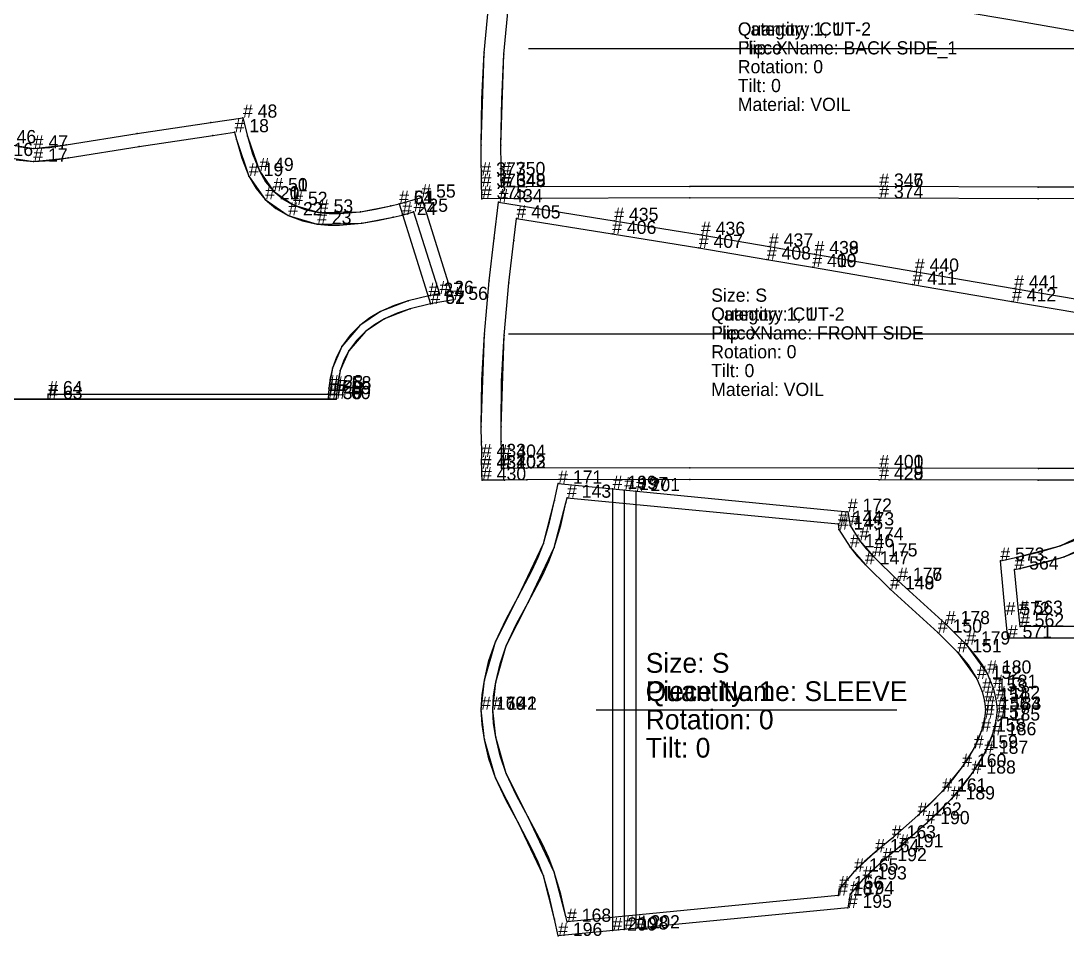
# Model space of a CAD drawing. Header units: metres. Extents: x 0 to 159, y -5 to 72.
# Drawn here: x 79.35 to 119.03, y 1.66 to 36.38 of the extents above; entities that cross this region are included whole.
import ezdxf
from ezdxf.enums import TextEntityAlignment as Align

# ---------------------------------------------------------------- set-up
doc = ezdxf.new("R2010")
doc.units = ezdxf.units.M

# ---------------------------------------------------------------- blocks, each defined once
blk = doc.blocks.new('1')
at = {"layer": '1'}
blk.add_lwpolyline([(78.632, 31.737), (79.841, 31.54), (81.065, 31.671), (83.768, 32.108), (86.555, 32.527), (87.777, 32.705), (87.95, 31.999), (88.399, 30.683), (88.929, 29.916), (89.682, 29.397), (90.655, 29.106), (92.228, 29.135), (93.378, 29.356), (93.699, 29.438), (94.542, 29.673), (95.763, 25.791), (94.947, 25.655), (94.892, 25.642), (94.122, 25.452), (93.138, 25.071), (92.417, 24.591), (91.797, 23.865), (91.468, 23.115), (91.346, 22.402), (91.328, 22.215), (91.315, 22.028), (50.141, 22.025)], dxfattribs=at)
at = {"layer": '14'}
blk.add_lwpolyline([(78.514, 31.251), (79.828, 31.04), (81.149, 31.178), (83.845, 31.614), (86.627, 32.033), (87.459, 32.153), (87.527, 31.876), (88.004, 30.489), (88.618, 29.605), (89.493, 28.999), (90.59, 28.67), (92.288, 28.7), (93.474, 28.927), (93.812, 29.012), (94.25, 29.134), (95.23, 26.018), (94.887, 25.961), (94.821, 25.946), (94.036, 25.752), (92.995, 25.349), (92.213, 24.827), (91.531, 24.029), (91.167, 23.198), (91.036, 22.443), (91.017, 22.241), (91.002, 22.028), (50.581, 22.025)], dxfattribs=at)
at = {"layer": '2'}
for p in [(87.777, 32.705), (87.459, 32.153), (93.699, 29.438), (94.542, 29.673), (94.25, 29.134), (95.23, 26.018), (95.763, 25.791), (94.892, 25.642), (80.39, 22.216), (80.39, 22.028), (91.002, 22.028), (91.315, 22.028), (91.328, 22.215)]:
    blk.add_point(p, dxfattribs=at)
at = {"layer": '3'}
for p in [(86.555, 32.527), (83.768, 32.108), (86.627, 32.033), (87.527, 31.876), (87.95, 31.999), (79.841, 31.54), (81.065, 31.671), (83.845, 31.614), (79.828, 31.04), (81.149, 31.178), (88.399, 30.683), (88.004, 30.489), (88.929, 29.916), (88.618, 29.605), (89.682, 29.397), (93.699, 29.438), (89.493, 28.999), (90.655, 29.106), (92.228, 29.135), (93.378, 29.356), (93.812, 29.012), (90.59, 28.67), (92.288, 28.7), (93.474, 28.927), (94.821, 25.946), (94.887, 25.961), (94.036, 25.752), (94.122, 25.452), (94.892, 25.642), (94.947, 25.655), (92.995, 25.349), (93.138, 25.071), (92.213, 24.827), (92.417, 24.591), (91.531, 24.029), (91.797, 23.865), (91.167, 23.198), (91.468, 23.115), (91.017, 22.241), (91.036, 22.443), (91.346, 22.402), (91.328, 22.215)]:
    blk.add_point(p, dxfattribs=at)
at = {"layer": '6'}
blk.add_line((50.141, 22.025), (91.315, 22.028), dxfattribs=at)
at = {"layer": '8'}
for points in [[(93.699, 29.438), (94.296, 27.54), (94.892, 25.642)], [(80.39, 22.028), (80.39, 22.216), (91.328, 22.215)]]:
    blk.add_lwpolyline(points, dxfattribs=at)
at = {"layer": '80'}
for p in [(88.929, 29.916, 0.188), (88.618, 29.605, 0.188)]:
    blk.add_point(p, dxfattribs=at)
at = {"layer": '84'}
blk.add_lwpolyline([(79.234, 31.606), (79.841, 31.54), (80.453, 31.576), (81.065, 31.671), (83.768, 32.108), (86.555, 32.527), (87.777, 32.705), (87.95, 31.999), (88.14, 31.329), (88.399, 30.683), (88.634, 30.277), (88.929, 29.916), (89.282, 29.625), (89.682, 29.397), (90.158, 29.215), (90.655, 29.106), (91.046, 29.068), (91.44, 29.065), (92.228, 29.135), (92.806, 29.232), (93.378, 29.356), (93.699, 29.438), (94.542, 29.673), (95.763, 25.791), (94.947, 25.655), (94.892, 25.642), (94.122, 25.452), (93.621, 25.286), (93.138, 25.071), (92.763, 24.852), (92.417, 24.591), (92.079, 24.252), (91.797, 23.865), (91.605, 23.501), (91.468, 23.115), (91.392, 22.761), (91.346, 22.402), (91.328, 22.215), (91.315, 22.028)], dxfattribs=at)
at = {"layer": '85'}
for points in [[(93.699, 29.438), (94.296, 27.54), (94.892, 25.642)], [(80.39, 22.028), (80.39, 22.216), (91.328, 22.215)]]:
    blk.add_lwpolyline(points, dxfattribs=at)
at = {"layer": '87'}
blk.add_lwpolyline([(79.169, 31.11), (79.828, 31.04), (80.489, 31.078), (81.149, 31.178), (83.845, 31.614), (86.627, 32.033), (87.459, 32.153), (87.527, 31.876), (87.729, 31.17), (88.004, 30.489), (88.276, 30.021), (88.618, 29.605), (89.028, 29.265), (89.493, 28.999), (90.03, 28.794), (90.59, 28.67), (91.013, 28.629), (91.438, 28.625), (92.288, 28.7), (92.884, 28.799), (93.474, 28.927), (93.812, 29.012), (94.25, 29.134), (95.23, 26.018), (94.887, 25.961), (94.821, 25.946), (94.036, 25.752), (93.506, 25.576), (92.995, 25.349), (92.589, 25.111), (92.213, 24.827), (91.842, 24.454), (91.531, 24.029), (91.319, 23.626), (91.167, 23.198), (91.086, 22.823), (91.036, 22.443), (91.017, 22.241), (91.002, 22.028)], dxfattribs=at)
at = {"layer": '1'}
for s, p in [('# 48', (87.777, 32.705)), ('# 46', (78.632, 31.737)), ('# 47', (79.841, 31.54)), ('# 49', (88.399, 30.683)), ('# 50', (88.929, 29.916)), ('# 55', (94.542, 29.673)), ('# 52', (89.682, 29.397)), ('# 54', (93.699, 29.438)), ('# 53', (90.655, 29.106)), ('# 56', (95.763, 25.791)), ('# 57', (94.892, 25.642)), ('# 59', (91.328, 22.215)), ('# 58', (91.346, 22.402)), ('# 60', (91.315, 22.028))]:
    blk.add_text(s, height=0.5, dxfattribs=at).set_placement(p)
at = {"layer": '1', "flags": 2}
for p, p2 in [((64.534, 35.496), (64.534, 35.496)), ((75.241, 32.665), (75.241, 32.665)), ((88.929, 29.916), (88.929, 29.916))]:
    blk.add_attdef('Dependency', text='', height=10, dxfattribs=at).set_placement(p, p2, align=Align.ALIGNED)
at = {"layer": '14'}
for s, p in [('# 18', (87.459, 32.153)), ('# 16', (78.514, 31.251)), ('# 17', (79.828, 31.04)), ('# 19', (88.004, 30.489)), ('# 20', (88.618, 29.605)), ('# 22', (89.493, 28.999)), ('# 24', (93.812, 29.012)), ('# 25', (94.25, 29.134)), ('# 23', (90.59, 28.67)), ('# 27', (94.821, 25.946)), ('# 26', (95.23, 26.018)), ('# 29', (91.017, 22.241)), ('# 28', (91.036, 22.443)), ('# 30', (91.002, 22.028))]:
    blk.add_text(s, height=0.5, dxfattribs=at).set_placement(p)
at = {"layer": '14', "flags": 2}
for p, p2 in [((64.409, 35.012), (64.409, 35.012)), ((75.105, 32.184), (75.105, 32.184)), ((88.618, 29.605), (88.618, 29.605))]:
    blk.add_attdef('Dependency', text='', height=10, dxfattribs=at).set_placement(p, p2, align=Align.ALIGNED)
at = {"layer": '8'}
for s, p in [('# 61', (93.699, 29.438)), ('# 62', (94.892, 25.642)), ('# 64', (80.39, 22.216)), ('# 65', (91.328, 22.215)), ('# 63', (80.39, 22.028))]:
    blk.add_text(s, height=0.5, dxfattribs=at).set_placement(p)
at = {"layer": '80'}
for s, p in [('# 51', (88.929, 29.916)), ('# 21', (88.618, 29.605))]:
    blk.add_text(s, height=0.5, dxfattribs=at).set_placement(p)
blk = doc.blocks.new('3')
at = {"layer": '1'}
blk.add_lwpolyline([(96.81, 10.245), (96.934, 11.371), (97.348, 12.827), (98.212, 14.527), (99.168, 16.549), (99.596, 18.185), (99.73, 18.823), (110.715, 17.759), (110.8, 17.241), (111.156, 16.667), (111.685, 16.062), (112.624, 15.135), (114.433, 13.494), (115.203, 12.721), (116.003, 11.62), (116.229, 11.077), (116.335, 10.652), (116.376, 10.245), (116.335, 9.836), (116.192, 9.277), (115.885, 8.574), (115.415, 7.823), (114.623, 6.845), (113.662, 5.906), (112.668, 5.028), (112.037, 4.503), (111.28, 3.808), (110.8, 3.25), (110.715, 2.732), (99.73, 1.668), (99.596, 2.306), (99.168, 3.942), (98.212, 5.964), (97.348, 7.663), (96.934, 9.12), (96.81, 10.245)], dxfattribs=at)
at = {"layer": '14'}
blk.add_lwpolyline([(97.25, 10.245), (97.366, 11.288), (97.756, 12.665), (98.597, 14.314), (99.583, 16.404), (100.026, 18.093), (100.067, 18.288), (110.346, 17.292), (110.38, 17.083), (110.8, 16.409), (111.369, 15.756), (112.323, 14.814), (114.132, 13.173), (114.877, 12.425), (115.612, 11.418), (115.81, 10.938), (115.901, 10.576), (115.934, 10.245), (115.9, 9.913), (115.775, 9.417), (115.497, 8.781), (115.056, 8.077), (114.299, 7.143), (113.365, 6.23), (112.385, 5.364), (111.754, 4.84), (110.96, 4.11), (110.386, 3.443), (110.346, 3.199), (100.067, 2.203), (100.025, 2.407), (99.583, 4.087), (98.597, 6.177), (97.756, 7.826), (97.366, 9.203), (97.25, 10.245)], dxfattribs=at)
at = {"layer": '2'}
for p in [(99.73, 18.823), (100.067, 18.288), (101.797, 18.623), (102.237, 18.58), (102.677, 18.538), (110.715, 17.759), (110.346, 17.292), (110.38, 17.083), (110.8, 17.241), (110.346, 3.199), (110.386, 3.443), (110.8, 3.25), (110.715, 2.732), (100.067, 2.203), (99.73, 1.668), (101.792, 1.868), (102.232, 1.91), (102.672, 1.953)]:
    blk.add_point(p, dxfattribs=at)
at = {"layer": '3'}
for p in [(99.596, 18.185), (100.026, 18.093), (111.156, 16.667), (99.168, 16.549), (99.583, 16.404), (110.8, 16.409), (111.685, 16.062), (111.369, 15.756), (112.624, 15.135), (112.323, 14.814), (98.212, 14.527), (98.597, 14.314), (114.433, 13.494), (114.132, 13.173), (97.348, 12.827), (115.203, 12.721), (97.756, 12.665), (114.877, 12.425), (116.003, 11.62), (96.934, 11.371), (97.366, 11.288), (115.612, 11.418), (115.81, 10.938), (116.229, 11.077), (115.901, 10.576), (116.335, 10.652), (96.81, 10.245), (97.25, 10.245), (115.934, 10.245), (116.376, 10.245), (115.9, 9.913), (116.335, 9.836), (97.366, 9.203), (115.775, 9.417), (116.192, 9.277), (96.934, 9.12), (115.497, 8.781), (115.885, 8.574), (115.056, 8.077), (97.348, 7.663), (97.756, 7.826), (115.415, 7.823), (114.299, 7.143), (114.623, 6.845), (98.212, 5.964), (98.597, 6.177), (113.365, 6.23), (113.662, 5.906), (112.385, 5.364), (111.754, 4.84), (112.668, 5.028), (112.037, 4.503), (99.583, 4.087), (110.96, 4.11), (99.168, 3.942), (111.28, 3.808), (100.025, 2.407), (99.596, 2.306)]:
    blk.add_point(p, dxfattribs=at)
at = {"layer": '7'}
blk.add_line((101.176, 10.245), (112.576, 10.245), dxfattribs=at)
at = {"layer": '8'}
for points in [[(101.797, 18.623), (101.795, 10.245), (101.792, 1.868)], [(102.237, 18.58), (102.235, 10.245), (102.232, 1.91)], [(102.677, 18.538), (102.675, 10.245), (102.672, 1.953)]]:
    blk.add_lwpolyline(points, dxfattribs=at)
at = {"layer": '80'}
for p in [(112.624, 15.135, 0.188), (112.323, 14.814, 0.188), (96.81, 10.245, 0.188), (97.25, 10.245, 0.188), (115.934, 10.245, 0.188), (116.376, 10.245, 0.188)]:
    blk.add_point(p, dxfattribs=at)
at = {"layer": '84'}
blk.add_lwpolyline([(99.73, 18.823), (110.715, 17.759), (110.8, 17.241), (111.156, 16.667), (111.409, 16.356), (111.685, 16.062), (112.624, 15.135), (114.433, 13.494), (115.203, 12.721), (115.639, 12.195), (115.833, 11.915), (116.003, 11.62), (116.229, 11.077), (116.335, 10.652), (116.376, 10.245), (116.335, 9.836), (116.192, 9.277), (116.053, 8.919), (115.885, 8.574), (115.662, 8.191), (115.415, 7.823), (115.034, 7.321), (114.623, 6.845), (114.152, 6.365), (113.662, 5.906), (112.668, 5.028), (112.037, 4.503), (111.648, 4.166), (111.28, 3.808), (110.8, 3.25), (110.715, 2.732), (99.73, 1.668), (99.596, 2.306), (99.407, 3.132), (99.168, 3.942), (98.966, 4.462), (98.735, 4.971), (98.212, 5.964), (97.752, 6.802), (97.348, 7.663), (97.107, 8.38), (96.934, 9.12), (96.845, 9.681), (96.81, 10.245), (96.845, 10.81), (96.934, 11.371), (97.107, 12.111), (97.348, 12.827), (97.752, 13.688), (98.212, 14.527), (98.735, 15.52), (98.966, 16.029), (99.168, 16.549), (99.407, 17.359), (99.596, 18.185), (99.73, 18.823)], dxfattribs=at)
at = {"layer": '85'}
for points in [[(101.797, 18.623), (101.795, 10.245), (101.792, 1.868)], [(102.237, 18.58), (102.235, 10.245), (102.232, 1.91)], [(102.677, 18.538), (102.675, 10.245), (102.672, 1.953)]]:
    blk.add_lwpolyline(points, dxfattribs=at)
at = {"layer": '87'}
blk.add_lwpolyline([(100.067, 18.288), (110.346, 17.292), (110.38, 17.083), (110.8, 16.409), (111.073, 16.074), (111.369, 15.756), (112.323, 14.814), (114.132, 13.173), (114.877, 12.425), (115.279, 11.944), (115.612, 11.418), (115.81, 10.938), (115.901, 10.576), (115.934, 10.245), (115.9, 9.913), (115.775, 9.417), (115.649, 9.093), (115.497, 8.781), (115.288, 8.422), (115.056, 8.077), (114.692, 7.598), (114.299, 7.143), (113.842, 6.677), (113.365, 6.23), (112.385, 5.364), (111.754, 4.84), (111.347, 4.486), (110.96, 4.11), (110.386, 3.443), (110.346, 3.199), (100.067, 2.203), (100.025, 2.407), (99.83, 3.255), (99.583, 4.087), (99.375, 4.625), (99.136, 5.15), (98.597, 6.177), (98.149, 6.99), (97.756, 7.826), (97.53, 8.504), (97.366, 9.203), (97.283, 9.723), (97.25, 10.245), (97.283, 10.768), (97.366, 11.288), (97.53, 11.987), (97.756, 12.665), (98.149, 13.5), (98.597, 14.314), (99.136, 15.34), (99.375, 15.866), (99.583, 16.404), (99.831, 17.241), (100.026, 18.093), (100.067, 18.288)], dxfattribs=at)
at = {"layer": '1'}
for s, height, p in [('# 171', 0.5, (99.73, 18.823)), ('# 172', 0.5, (110.715, 17.759)), ('# 173', 0.5, (110.8, 17.241)), ('# 174', 0.5, (111.156, 16.667)), ('# 175', 0.5, (111.685, 16.062)), ('# 176', 0.5, (112.624, 15.135)), ('# 178', 0.5, (114.433, 13.494)), ('# 179', 0.5, (115.203, 12.721)), ('Size: S', 0.75, (103.051, 11.648)), ('# 180', 0.5, (116.003, 11.62)), ('# 181', 0.5, (116.229, 11.077)), ('Quantity: 1', 0.75, (103.051, 10.575)), ('Piece Name: SLEEVE', 0.75, (103.051, 10.575)), ('# 182', 0.5, (116.335, 10.652)), ('# 169', 0.5, (96.81, 10.245)), ('# 183', 0.5, (116.376, 10.245)), ('# 185', 0.5, (116.335, 9.836)), ('Rotation: 0', 0.75, (103.051, 9.503)), ('# 186', 0.5, (116.192, 9.277)), ('Tilt: 0', 0.75, (103.051, 8.43)), ('# 187', 0.5, (115.885, 8.574)), ('# 188', 0.5, (115.415, 7.823)), ('# 189', 0.5, (114.623, 6.845)), ('# 190', 0.5, (113.662, 5.906)), ('# 191', 0.5, (112.668, 5.028)), ('# 192', 0.5, (112.037, 4.503)), ('# 193', 0.5, (111.28, 3.808)), ('# 194', 0.5, (110.8, 3.25)), ('# 195', 0.5, (110.715, 2.732)), ('# 196', 0.5, (99.73, 1.668))]:
    blk.add_text(s, height=height, dxfattribs=at).set_placement(p)
at = {"layer": '1', "flags": 2}
for p, p2 in [((112.624, 15.135), (112.624, 15.135)), ((96.81, 10.245), (96.81, 10.245)), ((116.376, 10.245), (116.376, 10.245))]:
    blk.add_attdef('Dependency', text='', height=10, dxfattribs=at).set_placement(p, p2, align=Align.ALIGNED)
at = {"layer": '14'}
for s, p in [('# 143', (100.067, 18.288)), ('# 144', (110.346, 17.292)), ('# 145', (110.38, 17.083)), ('# 146', (110.8, 16.409)), ('# 147', (111.369, 15.756)), ('# 148', (112.323, 14.814)), ('# 150', (114.132, 13.173)), ('# 151', (114.877, 12.425)), ('# 152', (115.612, 11.418)), ('# 153', (115.81, 10.938)), ('# 141', (97.25, 10.245)), ('# 154', (115.901, 10.576)), ('# 155', (115.934, 10.245)), ('# 157', (115.9, 9.913)), ('# 158', (115.775, 9.417)), ('# 159', (115.497, 8.781)), ('# 160', (115.056, 8.077)), ('# 161', (114.299, 7.143)), ('# 162', (113.365, 6.23)), ('# 163', (112.385, 5.364)), ('# 164', (111.754, 4.84)), ('# 165', (110.96, 4.11)), ('# 167', (110.346, 3.199)), ('# 166', (110.386, 3.443)), ('# 168', (100.067, 2.203))]:
    blk.add_text(s, height=0.5, dxfattribs=at).set_placement(p)
at = {"layer": '14', "flags": 2}
for p, p2 in [((112.323, 14.814), (112.323, 14.814)), ((97.25, 10.245), (97.25, 10.245)), ((115.934, 10.245), (115.934, 10.245))]:
    blk.add_attdef('Dependency', text='', height=10, dxfattribs=at).set_placement(p, p2, align=Align.ALIGNED)
at = {"layer": '8'}
for s, p in [('# 199', (101.797, 18.623)), ('# 197', (102.237, 18.58)), ('# 201', (102.677, 18.538)), ('# 198', (102.232, 1.91)), ('# 202', (102.672, 1.953)), ('# 200', (101.792, 1.868))]:
    blk.add_text(s, height=0.5, dxfattribs=at).set_placement(p)
at = {"layer": '80'}
for s, p in [('# 177', (112.624, 15.135)), ('# 149', (112.323, 14.814)), ('# 170', (96.81, 10.245)), ('# 142', (97.25, 10.245)), ('# 156', (115.934, 10.245)), ('# 184', (116.376, 10.245))]:
    blk.add_text(s, height=0.5, dxfattribs=at).set_placement(p)
blk = doc.blocks.new('7')
at = {"layer": '1'}
blk.add_lwpolyline([(123.207, 29.633), (117.938, 29.628), (111.907, 29.649), (104.724, 29.658), (98.537, 29.641), (96.838, 29.628), (96.835, 29.861), (96.829, 30.086), (96.824, 30.297), (96.822, 30.398), (96.82, 30.513), (96.819, 30.607), (96.817, 30.696), (96.814, 30.877), (96.81, 31.664), (96.928, 35.162), (97.113, 37.189)], dxfattribs=at)
at = {"layer": '14'}
blk.add_lwpolyline([(123.203, 30.073), (117.94, 30.068), (111.908, 30.089), (104.724, 30.098), (98.534, 30.081), (97.584, 30.074), (97.578, 30.105), (97.572, 30.367), (97.57, 30.525), (97.567, 30.682), (97.564, 30.884), (97.56, 31.663), (97.676, 35.111), (97.858, 37.102), (97.97, 38.037), (98.048, 38.729), (98.146, 39.558), (101.777, 38.97), (105.061, 38.44), (107.641, 37.998), (109.369, 37.71), (113.169, 37.047), (116.938, 36.412), (119.395, 35.986)], dxfattribs=at)
at = {"layer": '2'}
for p in [(96.82, 30.513), (97.57, 30.525), (97.584, 30.074), (96.838, 29.628)]:
    blk.add_point(p, dxfattribs=at)
at = {"layer": '3'}
for p in [(96.928, 35.162), (97.676, 35.111), (96.81, 31.664), (97.56, 31.663), (96.814, 30.877), (96.817, 30.696), (96.819, 30.607), (97.564, 30.884), (97.567, 30.682), (96.822, 30.398), (96.824, 30.297), (97.572, 30.367), (96.829, 30.086), (96.835, 29.861), (97.578, 30.105), (98.534, 30.081), (104.724, 30.098), (111.908, 30.089), (117.94, 30.068), (98.537, 29.641), (104.724, 29.658), (111.907, 29.649), (117.938, 29.628)]:
    blk.add_point(p, dxfattribs=at)
at = {"layer": '7'}
blk.add_line((98.604, 35.324), (121.083, 35.324), dxfattribs=at)
at = {"layer": '80'}
for p in [(111.908, 30.089, 0.188), (111.907, 29.649, 0.188)]:
    blk.add_point(p, dxfattribs=at)
at = {"layer": '84'}
blk.add_lwpolyline([(123.207, 29.633), (117.938, 29.628), (111.907, 29.649), (104.724, 29.658), (98.537, 29.641), (96.838, 29.628), (96.835, 29.861), (96.829, 30.086), (96.824, 30.297), (96.822, 30.398), (96.82, 30.513), (96.819, 30.607), (96.817, 30.696), (96.814, 30.877), (96.81, 31.664), (96.84, 33.414), (96.928, 35.162), (97.113, 37.189)], dxfattribs=at)
at = {"layer": '87'}
for points in [[(123.203, 30.073), (117.94, 30.068), (111.908, 30.089), (104.724, 30.098), (98.534, 30.081), (97.584, 30.074), (97.578, 30.105), (97.572, 30.367), (97.57, 30.525), (97.567, 30.682), (97.564, 30.884), (97.56, 31.663), (97.59, 33.388), (97.676, 35.111), (97.858, 37.102)], [(116.938, 36.412), (119.395, 35.986)]]:
    blk.add_lwpolyline(points, dxfattribs=at)
at = {"layer": '1'}
for s, p in [('Quantity: 1, 1', (106.543, 35.819)), ('Category: CUT-2', (106.543, 35.819)), ('Piece Name: BACK SIDE_1', (106.543, 35.104)), ('Flip: X', (106.543, 35.104)), ('Rotation: 0', (106.543, 34.389)), ('Tilt: 0', (106.543, 33.674)), ('Material: VOIL', (106.543, 32.959)), ('# 377', (96.82, 30.513)), ('# 376', (96.829, 30.086)), ('# 375', (96.838, 29.628))]:
    blk.add_text(s, height=0.5, dxfattribs=at).set_placement(p)
at = {"layer": '1', "flags": 2}
for p, p2 in [((109.452, 38.203), (109.452, 38.203)), ((120.375, 36.312), (120.375, 36.312)), ((129.645, 30.186), (129.645, 30.186)), ((125.409, 29.671), (111.907, 29.649))]:
    blk.add_attdef('Dependency', text='', height=10, dxfattribs=at).set_placement(p, p2, align=Align.ALIGNED)
at = {"layer": '14'}
for s, p in [('# 350', (97.57, 30.525)), ('# 349', (97.578, 30.105)), ('# 348', (97.584, 30.074)), ('# 346', (111.908, 30.089))]:
    blk.add_text(s, height=0.5, dxfattribs=at).set_placement(p)
at = {"layer": '14', "flags": 2}
for p, p2 in [((109.369, 37.71), (109.369, 37.71)), ((120.281, 35.821), (120.281, 35.821)), ((129.527, 30.61), (129.527, 30.61)), ((111.908, 30.089), (111.908, 30.089))]:
    blk.add_attdef('Dependency', text='', height=10, dxfattribs=at).set_placement(p, p2, align=Align.ALIGNED)
at = {"layer": '80'}
for s, p in [('# 347', (111.908, 30.089)), ('# 374', (111.907, 29.649))]:
    blk.add_text(s, height=0.5, dxfattribs=at).set_placement(p)
blk = doc.blocks.new('8')
at = {"layer": '1'}
blk.add_lwpolyline([(123.209, 18.958), (117.941, 18.953), (111.909, 18.973), (104.726, 18.983), (98.539, 18.966), (97.691, 18.96), (96.843, 18.953), (96.837, 19.178), (96.835, 19.285), (96.834, 19.336), (96.832, 19.394), (96.832, 19.405), (96.827, 19.618), (96.825, 19.725), (96.834, 19.832), (96.83, 20.12), (96.825, 20.408), (96.813, 20.984), (96.932, 24.497), (97.115, 26.515), (97.305, 28.137), (97.466, 29.499), (101.859, 28.789), (105.148, 28.258), (107.727, 27.816), (109.455, 27.528), (113.258, 26.865), (117.025, 26.23), (119.488, 25.803)], dxfattribs=at)
at = {"layer": '14'}
blk.add_lwpolyline([(123.206, 19.398), (117.942, 19.393), (111.911, 19.413), (104.726, 19.423), (98.536, 19.406), (97.687, 19.4), (97.589, 19.399), (97.582, 19.412), (97.577, 19.634), (97.576, 19.7), (97.585, 19.806), (97.58, 20.133), (97.574, 20.422), (97.563, 20.979), (97.68, 24.442), (97.861, 26.434), (98.049, 28.048), (98.148, 28.882), (101.78, 28.295), (105.065, 27.765), (107.644, 27.323), (109.372, 27.035), (113.173, 26.372), (116.942, 25.737), (119.398, 25.311)], dxfattribs=at)
at = {"layer": '2'}
for p in [(97.466, 29.499), (98.148, 28.882), (96.834, 19.832), (97.585, 19.806), (96.832, 19.405), (96.832, 19.394), (97.582, 19.412), (97.589, 19.399), (96.843, 18.953)]:
    blk.add_point(p, dxfattribs=at)
at = {"layer": '3'}
for p in [(101.859, 28.789), (101.78, 28.295), (105.148, 28.258), (97.305, 28.137), (98.049, 28.048), (107.727, 27.816), (105.065, 27.765), (109.455, 27.528), (107.644, 27.323), (109.372, 27.035), (113.258, 26.865), (97.115, 26.515), (97.861, 26.434), (113.173, 26.372), (117.025, 26.23), (116.942, 25.737), (96.932, 24.497), (97.68, 24.442), (96.813, 20.984), (97.563, 20.979), (96.825, 20.408), (97.574, 20.422), (96.83, 20.12), (97.58, 20.133), (96.825, 19.725), (96.827, 19.618), (97.576, 19.7), (97.577, 19.634), (96.834, 19.336), (96.835, 19.285), (96.837, 19.178), (97.687, 19.4), (98.536, 19.406), (104.726, 19.423), (111.911, 19.413), (117.942, 19.393), (97.691, 18.96), (98.539, 18.966), (104.726, 18.983), (111.909, 18.973), (117.941, 18.953)]:
    blk.add_point(p, dxfattribs=at)
at = {"layer": '7'}
blk.add_line((97.846, 24.511), (119.524, 24.511), dxfattribs=at)
at = {"layer": '80'}
for p in [(109.455, 27.528, 0.188), (109.372, 27.035, 0.188), (111.911, 19.413, 0.188), (111.909, 18.973, 0.188)]:
    blk.add_point(p, dxfattribs=at)
at = {"layer": '84'}
blk.add_lwpolyline([(123.209, 18.958), (117.941, 18.953), (111.909, 18.973), (104.726, 18.983), (98.539, 18.966), (97.691, 18.96), (96.843, 18.953), (96.837, 19.178), (96.835, 19.285), (96.834, 19.336), (96.832, 19.394), (96.832, 19.405), (96.827, 19.618), (96.825, 19.725), (96.834, 19.832), (96.83, 20.12), (96.825, 20.408), (96.813, 20.984), (96.834, 22.742), (96.932, 24.497), (97.115, 26.515), (97.305, 28.137), (97.466, 29.499), (101.859, 28.789), (105.148, 28.258), (107.727, 27.816), (109.455, 27.528), (113.258, 26.865), (117.025, 26.23), (119.488, 25.803)], dxfattribs=at)
at = {"layer": '87'}
blk.add_lwpolyline([(123.206, 19.398), (117.942, 19.393), (111.911, 19.413), (104.726, 19.423), (98.536, 19.406), (97.687, 19.4), (97.589, 19.399), (97.582, 19.412), (97.577, 19.634), (97.576, 19.7), (97.585, 19.806), (97.58, 20.133), (97.574, 20.422), (97.563, 20.979), (97.584, 22.711), (97.68, 24.442), (97.861, 26.434), (98.049, 28.048), (98.148, 28.882), (101.78, 28.295), (105.065, 27.765), (107.644, 27.323), (109.372, 27.035), (113.173, 26.372), (116.942, 25.737), (119.398, 25.311)], dxfattribs=at)
at = {"layer": '1'}
for s, p in [('# 434', (97.466, 29.499)), ('# 435', (101.859, 28.789)), ('# 436', (105.148, 28.258)), ('# 437', (107.727, 27.816)), ('# 438', (109.455, 27.528)), ('# 440', (113.258, 26.865)), ('# 441', (117.025, 26.23)), ('Size: S', (105.535, 25.722)), ('Quantity: 1, 1', (105.535, 25.007)), ('Category: CUT-2', (105.535, 25.007)), ('Piece Name: FRONT SIDE', (105.535, 24.292)), ('Flip: X', (105.535, 24.292)), ('Rotation: 0', (105.535, 23.577)), ('Tilt: 0', (105.535, 22.862)), ('Material: VOIL', (105.535, 22.147)), ('# 433', (96.834, 19.832)), ('# 432', (96.832, 19.405)), ('# 431', (96.832, 19.394)), ('# 430', (96.843, 18.953)), ('# 429', (111.909, 18.973))]:
    blk.add_text(s, height=0.5, dxfattribs=at).set_placement(p)
at = {"layer": '1', "flags": 2}
for p, p2 in [((109.455, 27.528), (109.455, 27.528)), ((120.378, 25.637), (120.378, 25.637)), ((129.648, 19.511), (129.648, 19.511)), ((125.411, 18.995), (111.909, 18.973))]:
    blk.add_attdef('Dependency', text='', height=10, dxfattribs=at).set_placement(p, p2, align=Align.ALIGNED)
at = {"layer": '14'}
for s, p in [('# 405', (98.148, 28.882)), ('# 406', (101.78, 28.295)), ('# 407', (105.065, 27.765)), ('# 408', (107.644, 27.323)), ('# 409', (109.372, 27.035)), ('# 411', (113.173, 26.372)), ('# 412', (116.942, 25.737)), ('# 404', (97.585, 19.806)), ('# 403', (97.582, 19.412)), ('# 402', (97.589, 19.399)), ('# 400', (111.911, 19.413))]:
    blk.add_text(s, height=0.5, dxfattribs=at).set_placement(p)
at = {"layer": '14', "flags": 2}
for p, p2 in [((109.372, 27.035), (109.372, 27.035)), ((120.284, 25.146), (120.284, 25.146)), ((129.53, 19.934), (129.53, 19.934)), ((111.911, 19.413), (111.911, 19.413))]:
    blk.add_attdef('Dependency', text='', height=10, dxfattribs=at).set_placement(p, p2, align=Align.ALIGNED)
at = {"layer": '80'}
for s, p in [('# 439', (109.455, 27.528)), ('# 410', (109.372, 27.035)), ('# 401', (111.911, 19.413)), ('# 428', (111.909, 18.973))]:
    blk.add_text(s, height=0.5, dxfattribs=at).set_placement(p)
blk = doc.blocks.new('12')
at = {"layer": '1'}
blk.add_lwpolyline([(133.457, 13.838), (133.372, 12.958), (125.079, 12.958), (116.787, 12.958), (116.702, 13.838), (116.501, 15.9), (117.14, 16.034), (118.775, 16.463), (120.797, 17.419), (122.496, 18.285), (123.952, 18.698), (125.078, 18.823), (126.204, 18.699), (127.66, 18.286), (129.36, 17.422), (131.382, 16.467), (133.018, 16.039), (133.656, 15.905), (133.457, 13.838)], dxfattribs=at)
at = {"layer": '14'}
blk.add_lwpolyline([(132.959, 13.886), (132.912, 13.398), (117.247, 13.398), (117.199, 13.886), (117.036, 15.563), (117.241, 15.606), (118.92, 16.048), (121.01, 17.035), (122.659, 17.876), (124.036, 18.266), (125.078, 18.383), (126.12, 18.267), (127.498, 17.877), (129.147, 17.037), (131.237, 16.051), (132.926, 15.609), (133.121, 15.568), (132.959, 13.886)], dxfattribs=at)
at = {"layer": '2'}
for p in [(116.501, 15.9), (133.656, 15.905), (117.036, 15.563), (133.121, 15.568), (116.702, 13.838), (117.199, 13.886), (132.959, 13.886), (133.457, 13.838), (117.247, 13.398), (132.912, 13.398), (116.787, 12.958), (133.372, 12.958)]:
    blk.add_point(p, dxfattribs=at)
at = {"layer": '3'}
for p in [(123.952, 18.698), (125.078, 18.823), (126.204, 18.699), (122.496, 18.285), (124.036, 18.266), (125.078, 18.383), (126.12, 18.267), (127.66, 18.286), (122.659, 17.876), (127.498, 17.877), (120.797, 17.419), (129.36, 17.422), (121.01, 17.035), (129.147, 17.037), (118.775, 16.463), (131.382, 16.467), (117.14, 16.034), (118.92, 16.048), (131.237, 16.051), (133.018, 16.039), (117.241, 15.606), (132.926, 15.609), (125.079, 12.958)]:
    blk.add_point(p, dxfattribs=at)
at = {"layer": '7'}
blk.add_line((123.319, 15.891), (126.838, 15.891), dxfattribs=at)
at = {"layer": '80'}
for p in [(125.078, 18.823, 0.188), (125.078, 18.383, 0.188)]:
    blk.add_point(p, dxfattribs=at)
at = {"layer": '84'}
blk.add_lwpolyline([(133.457, 13.838), (133.372, 12.958), (125.079, 12.958), (116.787, 12.958), (116.702, 13.838), (116.501, 15.9), (117.14, 16.034), (117.965, 16.224), (118.775, 16.463), (119.295, 16.665), (119.804, 16.897), (120.797, 17.419), (121.635, 17.88), (122.496, 18.285), (123.213, 18.525), (123.952, 18.698), (124.514, 18.788), (125.078, 18.823), (125.642, 18.788), (126.204, 18.699), (126.943, 18.526), (127.66, 18.286), (128.521, 17.882), (129.36, 17.422), (130.353, 16.9), (130.862, 16.668), (131.382, 16.467), (132.192, 16.228), (133.018, 16.039), (133.656, 15.905), (133.457, 13.838)], dxfattribs=at)
at = {"layer": '87'}
blk.add_lwpolyline([(132.959, 13.886), (132.912, 13.398), (117.247, 13.398), (117.199, 13.886), (117.036, 15.563), (117.241, 15.606), (118.088, 15.801), (118.92, 16.048), (119.458, 16.256), (119.984, 16.495), (121.01, 17.035), (121.823, 17.483), (122.659, 17.876), (123.337, 18.102), (124.036, 18.266), (124.556, 18.35), (125.078, 18.383), (125.601, 18.35), (126.12, 18.267), (126.82, 18.103), (127.498, 17.877), (128.333, 17.485), (129.147, 17.037), (130.174, 16.498), (130.7, 16.259), (131.237, 16.051), (132.074, 15.803), (132.926, 15.609), (133.121, 15.568), (132.959, 13.886)], dxfattribs=at)
at = {"layer": '1'}
for s, height, p in [('# 574', 0.5, (125.078, 18.823)), ('Size: S', 0.25, (123.429, 16.496)), ('# 573', 0.5, (116.501, 15.9)), ('Quantity: 1, 1', 0.25, (123.429, 16.138)), ('Category: CUT-2', 0.25, (123.429, 16.138)), ('# 576', 0.5, (133.656, 15.905)), ('Piece Name: SLV ORGANJA', 0.25, (123.429, 15.781)), ('Flip: X', 0.25, (123.429, 15.781)), ('Rotation: 0', 0.25, (123.429, 15.423)), ('Tilt: 0', 0.25, (123.429, 15.066)), ('Material: ORGANJA', 0.25, (123.429, 14.708)), ('# 572', 0.5, (116.702, 13.838)), ('# 568', 0.5, (133.457, 13.838)), ('# 571', 0.5, (116.787, 12.958)), ('# 570', 0.5, (125.079, 12.958)), ('# 569', 0.5, (133.372, 12.958))]:
    blk.add_text(s, height=height, dxfattribs=at).set_placement(p)
at = {"layer": '1', "flags": 2}
blk.add_attdef('Dependency', text='', height=10, dxfattribs=at).set_placement((125.078, 18.823), (125.078, 18.823), align=Align.ALIGNED)
at = {"layer": '14'}
for s, p in [('# 565', (125.078, 18.383)), ('# 564', (117.036, 15.563)), ('# 567', (133.121, 15.568)), ('# 563', (117.199, 13.886)), ('# 560', (132.959, 13.886)), ('# 562', (117.247, 13.398)), ('# 561', (132.912, 13.398))]:
    blk.add_text(s, height=0.5, dxfattribs=at).set_placement(p)
at = {"layer": '14', "flags": 2}
blk.add_attdef('Dependency', text='', height=10, dxfattribs=at).set_placement((125.078, 18.383), (125.078, 18.383), align=Align.ALIGNED)
at = {"layer": '80'}
for s, p in [('# 575', (125.078, 18.823)), ('# 566', (125.078, 18.383))]:
    blk.add_text(s, height=0.5, dxfattribs=at).set_placement(p)

msp = doc.modelspace()

# ---------------------------------------------------------------- block references
at = {"layer": '1'}
for name in ['7', '1', '8', '3', '12']:
    msp.add_blockref(name, (0, 0), dxfattribs=at)

doc.saveas('drawing.dxf')
